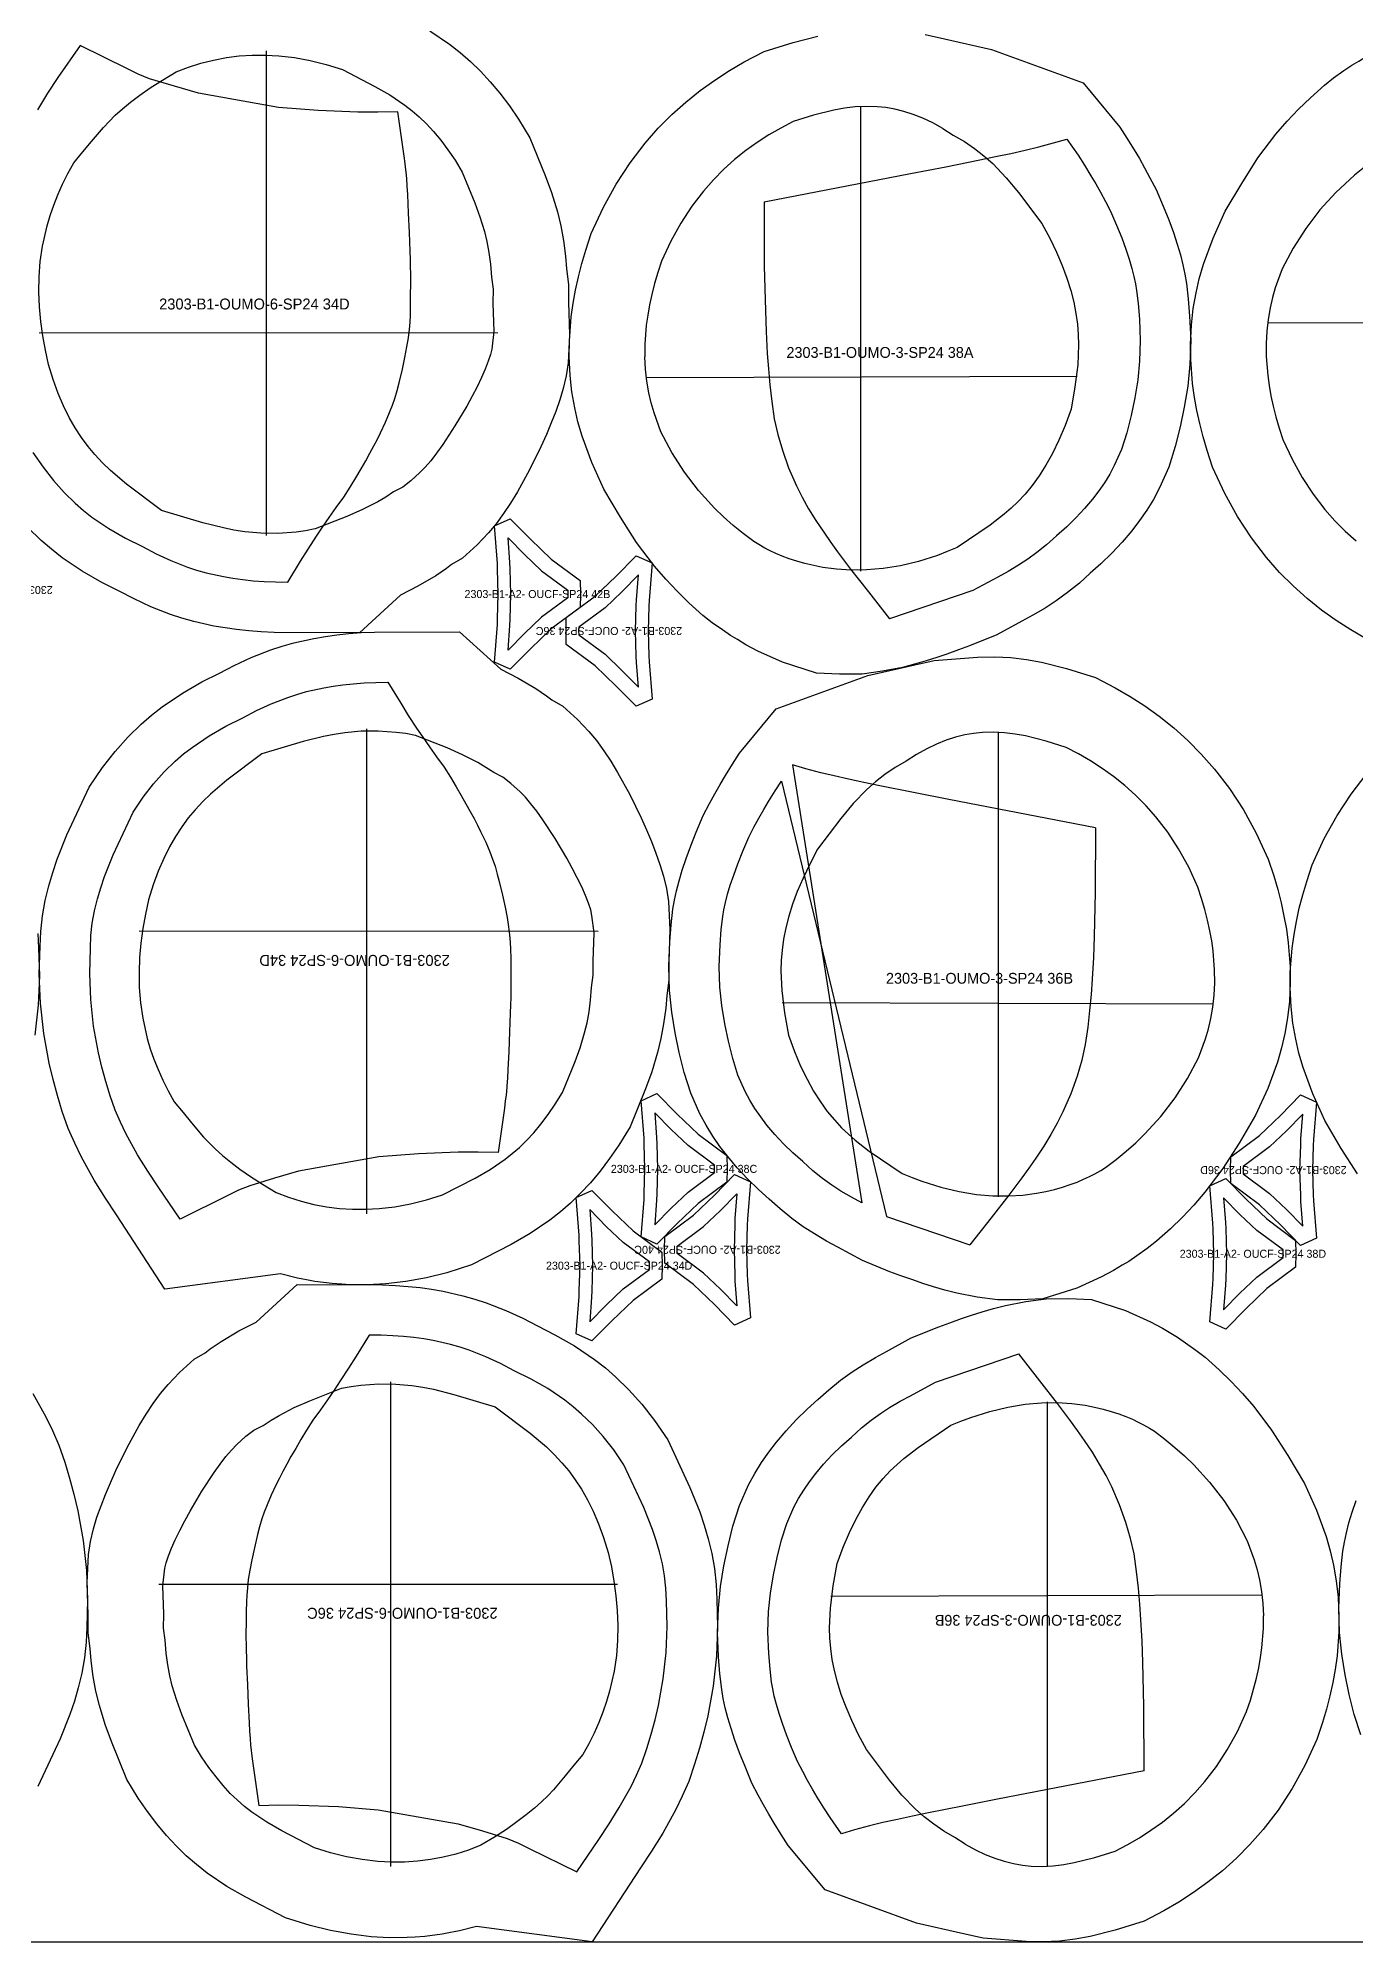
# Model space of a CAD drawing. Header units: centimetres. Extents: x 0 to 378, y 0 to 141.
# Drawn here: x 277.8 to 330.2, y 0 to 75.6 of the extents above; entities that cross this region are included whole.
import ezdxf
from ezdxf.enums import TextEntityAlignment as Align

# ---------------------------------------------------------------- set-up
doc = ezdxf.new("R2010")
doc.units = ezdxf.units.CM

msp = doc.modelspace()

# ---------------------------------------------------------------- linework, layer by layer
at = {"layer": 'T001L001'}
for points in [[(0, 0), (377.680214, 0), (377.680214, 136.999978), (0, 136.999978), (0, 0)], [(293.375076, 75.933299), (294.154856, 75.404979), (294.581576, 75.069699), (294.982896, 74.719179), (295.379136, 74.333099), (295.770296, 73.911459), (296.153836, 73.451719), (296.529756, 72.956419), (296.892976, 72.420479), (297.345096, 71.686419), (297.957236, 70.180199), (298.206156, 69.507099), (298.437296, 68.745099), (298.571916, 68.181219), (298.681136, 67.597019), (298.762416, 66.977259), (298.803056, 66.474339), (298.884336, 65.859659), (298.881796, 65.153539), (298.924976, 63.855599), (298.871636, 62.743079), (298.792896, 62.222379), (298.673516, 61.727079), (298.531276, 61.267339), (298.371256, 60.812679), (298.193456, 60.355479), (298.000416, 59.893199), (297.784516, 59.410599), (297.332396, 58.493659), (296.849796, 57.612279), (296.578016, 57.167779), (296.303696, 56.751219), (296.009056, 56.347359), (295.704256, 55.986679), (295.254676, 55.511699), (294.675556, 54.983379), (294.238676, 54.729379), (294.030396, 54.569359), (293.603676, 54.277259), (292.900096, 53.863239), (292.211756, 53.512719)], [(313.044835, 75.785979), (313.819535, 75.610719), (315.681355, 75.194159), (319.321175, 73.868279), (320.779135, 72.102979), (321.061075, 71.671179), (321.343015, 71.211439), (321.551295, 70.860919), (321.759575, 70.492619), (321.972935, 70.098919), (322.221855, 69.623939), (322.498715, 68.968619), (322.717155, 68.422519), (322.902575, 67.919599), (323.054975, 67.457319), (323.181975, 67.030599), (323.283575, 66.631819), (323.364855, 66.263519), (323.425815, 65.900299), (323.496935, 65.288159), (323.547735, 64.599819), (323.590915, 63.644779), (323.560435, 62.671959), (323.471535, 61.810899), (323.336915, 60.985399), (323.171815, 60.203079), (322.976235, 59.420759), (322.717155, 58.597799), (322.356475, 57.777379), (322.107555, 57.317639), (321.845935, 56.890919), (321.561455, 56.476899), (321.251575, 56.070499), (320.870575, 55.620919), (320.461635, 55.184039), (320.027295, 54.762399), (319.603115, 54.386479), (319.171315, 53.992779), (318.703955, 53.614319), (318.249295, 53.284119), (317.809875, 52.999639), (317.322195, 52.712619), (316.880235, 52.473859), (315.894715, 51.937919), (314.805055, 51.498499), (314.370715, 51.333399), (313.903355, 51.168299), (313.504575, 51.036219), (313.080395, 50.904139), (312.623195, 50.769519), (312.150755, 50.642519), (311.348115, 50.490119), (310.540395, 50.375819), (309.636155, 50.375819), (308.731915, 50.416459), (307.383175, 50.848259), (306.400195, 51.292759), (305.922675, 51.544219), (305.589935, 51.749959), (305.318155, 51.907439), (305.000655, 52.128419), (304.589175, 52.417979), (304.220875, 52.707539), (303.664615, 53.205379), (303.192175, 53.667659), (302.742595, 54.142639), (302.295555, 54.658259), (301.581815, 55.598059), (300.939195, 56.611519), (300.283875, 57.716419), (299.803815, 58.780679), (299.420276, 59.824619), (299.255176, 60.396119), (299.125636, 60.957459), (299.016416, 61.587379), (298.942756, 62.237619), (298.909736, 62.997079)], [(298.909736, 62.997079), (298.912276, 63.614299), (298.988476, 64.569339), (299.062136, 65.110359), (299.156116, 65.628519), (299.270416, 66.154299), (299.405036, 66.685159), (299.565056, 67.223639), (299.783495, 67.884039), (300.263555, 68.925439), (300.769015, 69.842379), (301.325275, 70.695819), (301.922175, 71.473059), (302.442875, 72.064879), (302.981355, 72.605899), (303.537615, 73.106279), (304.111655, 73.566019), (304.685695, 73.977499), (305.269895, 74.353419), (305.859175, 74.696319), (306.649115, 75.115419), (307.797195, 75.468479), (308.785255, 75.717399)], [(323.585835, 63.484759), (323.621395, 64.244219), (323.695055, 64.896999), (323.804275, 65.524379), (323.933815, 66.085719), (324.098915, 66.657219), (324.482455, 67.701159), (324.959975, 68.765419), (325.617835, 69.870319), (326.260455, 70.883779), (326.974195, 71.823579), (327.421235, 72.339199), (327.870815, 72.816719), (328.343255, 73.276459), (328.899515, 73.774299), (329.267815, 74.063859), (329.679295, 74.353419), (329.996795, 74.574399), (330.268575, 74.731879), (330.601315, 74.937619), (331.078835, 75.189079), (332.061815, 75.636119), (333.410555, 76.065379)], [(279.478736, 75.356719), (278.602436, 74.074019), (278.188416, 73.451719), (277.787096, 72.801479)], [(288.823396, 56.141619), (288.434776, 56.070499), (288.056316, 56.019699), (287.340036, 55.966359), (286.661856, 55.973979), (286.024316, 56.032399), (285.592516, 56.098439), (285.170876, 56.182259), (284.358076, 56.385459), (282.717236, 56.875679), (281.325316, 57.924699), (280.682696, 58.468259), (280.370276, 58.770519), (280.065476, 59.098179), (279.796236, 59.420759), (279.539696, 59.771279), (279.288236, 60.154819), (279.049476, 60.573919), (278.823416, 61.031119), (278.610056, 61.528959), (278.409396, 62.075059), (278.223976, 62.671959), (278.102056, 63.240919), (277.997916, 63.812419), (277.919176, 64.388999), (277.865836, 64.970659), (277.842976, 65.562479), (277.853136, 66.159379), (277.901396, 66.763899), (277.990296, 67.376039), (278.170636, 68.183759), (278.292556, 68.590159), (278.434796, 69.004179), (278.597356, 69.420739), (278.785316, 69.842379), (278.996136, 70.266559), (279.232356, 70.695819), (279.595576, 71.119999), (279.930856, 71.536559), (280.405836, 72.097899), (280.629356, 72.334119), (280.878276, 72.577959), (281.160216, 72.831959), (281.482796, 73.096119), (281.851096, 73.372979), (282.270196, 73.665079), (282.747716, 73.972419), (283.291276, 74.300079), (283.781496, 74.488039), (284.279336, 74.645519), (284.782256, 74.772519), (285.290256, 74.869039), (285.803336, 74.935079), (286.321496, 74.968099), (286.847276, 74.970639), (287.380676, 74.940159), (287.997896, 74.869039), (288.622736, 74.754739), (289.255196, 74.597259), (289.897816, 74.396599), (291.188136, 73.728579), (291.785036, 73.388219), (292.381936, 72.981819), (292.666416, 72.758299), (292.950896, 72.511919), (293.235376, 72.235059), (293.519856, 71.927719), (293.804336, 71.587359), (294.088816, 71.208899), (294.375836, 70.789799), (294.660316, 70.324979), (295.160696, 69.095619), (295.361356, 68.549519), (295.541696, 67.960239), (295.635676, 67.561459), (295.716956, 67.129659), (295.777916, 66.662299), (295.818556, 66.151759), (295.884596, 65.666619), (295.879516, 65.112899), (295.917616, 63.990219), (295.831256, 63.291719), (295.780456, 63.070739), (295.694096, 62.804039), (295.572176, 62.496699), (295.422316, 62.156339), (295.247056, 61.793119), (295.048936, 61.412119), (294.835576, 61.018419), (294.368216, 60.233559), (293.883076, 59.491879), (293.641776, 59.156599), (293.408096, 58.854339), (293.184576, 58.592719), (292.976296, 58.379359), (292.615616, 58.051699), (292.295576, 57.800239), (291.934896, 57.617359), (291.619936, 57.409079), (291.299896, 57.218579), (290.695376, 56.908699), (290.075616, 56.636919), (288.823396, 56.141619)], [(292.102536, 72.715119), (291.307516, 72.697339), (290.515036, 72.702419), (288.937696, 72.763379), (287.360356, 72.885299), (284.180276, 73.451719), (283.225236, 73.731119), (282.239716, 74.033379), (281.792676, 74.211179), (281.365956, 74.424539), (279.478736, 75.356719)], [(286.880296, 55.879999), (286.880296, 75.145899)], [(287.726116, 54.028339), (288.234116, 54.858919), (288.538916, 55.344059), (288.869116, 55.852059), (289.112956, 56.215279), (289.374576, 56.593739), (289.656516, 56.989979), (289.961316, 57.403999), (290.207696, 57.805319), (290.433756, 58.178699), (290.639496, 58.526679), (290.827456, 58.854339), (290.995096, 59.159139), (291.150036, 59.443619), (291.287196, 59.710319), (291.411656, 59.961779), (291.609776, 60.388499), (291.774876, 60.772039), (291.886636, 61.059059), (291.985696, 61.330839), (292.072056, 61.648339), (292.150796, 61.945519), (292.282876, 62.486539), (292.384476, 62.958979), (292.463216, 63.375539), (292.521636, 63.741299), (292.559736, 64.066419), (292.585136, 64.361059), (292.597836, 64.630299), (292.602916, 65.006219), (292.602916, 65.432939), (292.613076, 65.897759), (292.613076, 65.973959), (292.613076, 66.090799), (292.610536, 66.293999), (292.605456, 66.550539), (292.597836, 66.850259), (292.587676, 67.182999), (292.562276, 67.922139), (292.529256, 68.694299), (292.491156, 69.430899), (292.470836, 69.763639), (292.453056, 70.060819), (292.432736, 70.314819), (292.409876, 70.518019), (292.389556, 70.657719), (292.353996, 70.949819), (292.102536, 72.715119)], [(313.748415, 72.049639), (313.347095, 72.273159), (312.955935, 72.461119), (312.574935, 72.613519), (312.201555, 72.732899), (311.838335, 72.821799), (311.482735, 72.885299), (311.132215, 72.920859), (310.692795, 72.933559), (310.260995, 72.910699), (309.839355, 72.859899), (309.422795, 72.783699), (308.607455, 72.577959), (307.802275, 72.331579), (307.314595, 72.072499), (306.839615, 71.795639), (306.374795, 71.495919), (305.922675, 71.173339), (305.478175, 70.815199), (305.048915, 70.431659), (304.634895, 70.015099), (304.241195, 69.568059), (303.773835, 68.960999), (303.342035, 68.295519), (302.940715, 67.571619), (302.577495, 66.781679), (302.427635, 66.329559), (302.298095, 65.890139), (302.188875, 65.460879), (302.097435, 65.044319), (302.026315, 64.637919), (301.970435, 64.244219), (301.912015, 63.487299), (301.909475, 62.976759)], [(310.494675, 54.470299), (310.494675, 72.931019)], [(313.748415, 72.049639), (314.162435, 71.785479), (314.601855, 71.531479), (315.005715, 71.257159), (315.379095, 70.965059), (315.727075, 70.657719), (316.268095, 70.098919), (316.758315, 69.509639), (317.677795, 68.285359), (317.990215, 67.698619), (318.259455, 67.139819), (318.485515, 66.608959), (318.676015, 66.103499), (318.825875, 65.618359), (318.945255, 65.156079), (319.034155, 64.709039), (319.092575, 64.279779), (319.125595, 63.863219), (319.138295, 63.456819), (319.102735, 62.666879), (318.993515, 61.785499), (318.838575, 60.901579), (318.599815, 60.253879), (318.353435, 59.669679), (318.099435, 59.143899), (317.837815, 58.671459), (317.571115, 58.249819), (317.296795, 57.868819), (317.014855, 57.528459), (316.727835, 57.221119), (316.458595, 56.962039), (316.184275, 56.723279), (315.628015, 56.294019), (314.317375, 55.407559)], [(306.649115, 69.133719), (312.465715, 70.264019), (313.865255, 70.533259), (315.213995, 70.802499), (315.843915, 70.934579), (316.448435, 71.066659), (317.019935, 71.196199), (317.555875, 71.325739), (318.147695, 71.480679), (318.670935, 71.635619)], [(318.670935, 71.635619), (319.117975, 70.990459), (319.371975, 70.599299), (319.631055, 70.177659), (319.819015, 69.860159), (320.012055, 69.522339), (320.207635, 69.159119), (320.410835, 68.770499), (320.649595, 68.209159), (320.850255, 67.706239), (321.012815, 67.259199), (321.147435, 66.857879), (321.254115, 66.497199), (321.337935, 66.174619), (321.398895, 65.882519), (321.444615, 65.615819), (321.505575, 65.097659), (321.551295, 64.480439), (321.589395, 63.632079), (321.563995, 62.809119), (321.487795, 62.072519), (321.370955, 61.353699), (321.223635, 60.652659), (321.050915, 59.964319), (320.842635, 59.301379), (320.558155, 58.658759), (320.375275, 58.318399), (320.169535, 57.980579), (319.940935, 57.650379), (319.692015, 57.325259), (319.377055, 56.951879), (319.034155, 56.586119), (318.665855, 56.227979), (318.267075, 55.874919), (317.868295, 55.511699), (317.484755, 55.201819), (317.116455, 54.935119), (316.758315, 54.701439), (316.339215, 54.455059), (315.925195, 54.228999), (314.939675, 53.693059)], [(330.499715, 70.523099), (330.100935, 70.197979), (329.719935, 69.860159), (329.356715, 69.509639), (328.726795, 68.816219), (328.160375, 68.082159), (327.662535, 67.302379), (327.228195, 66.479419), (326.951335, 65.725039), (326.839575, 65.333879), (326.745595, 64.927479), (326.666855, 64.470279), (326.613515, 63.995299), (326.585575, 63.505079)], [(306.649115, 69.133719), (306.656735, 66.586099), (306.699915, 64.823339), (306.727855, 63.982599), (306.771035, 63.118999), (306.816755, 62.506859), (306.875175, 61.874399), (306.951375, 61.211459), (307.047895, 60.518039), (307.190135, 59.898279), (307.373015, 59.268359), (307.621935, 58.567319), (307.934355, 57.853579), (308.160415, 57.403999), (308.416955, 56.946799), (308.698895, 56.481979), (309.016395, 56.009539), (309.295795, 55.608219), (309.565035, 55.232299), (310.085735, 54.538879), (310.791855, 53.639719), (311.627515, 52.572919)], [(343.766135, 64.282319), (326.638915, 64.335659)], [(296.077636, 63.929259), (277.853136, 63.924179)], [(314.317375, 55.407559), (313.921135, 55.239919), (313.535055, 55.092599), (312.780675, 54.853839), (312.059315, 54.681119), (311.373515, 54.571899), (310.720735, 54.516019), (310.103515, 54.508399), (309.524395, 54.543959), (308.983375, 54.612539), (308.617615, 54.683659), (308.272175, 54.764939), (307.949595, 54.856379), (307.647335, 54.957979), (307.370475, 55.062119), (307.113935, 55.171339), (306.882795, 55.278019), (306.674515, 55.384699), (306.435755, 55.521859), (306.240175, 55.643779), (305.821075, 55.958739), (305.422295, 56.283859), (305.041295, 56.621679), (304.678075, 56.972199), (304.048155, 57.665619), (303.484275, 58.399679), (302.983895, 59.179459), (302.552095, 60.002419), (302.275235, 60.756799), (302.160935, 61.150499), (302.066955, 61.554359), (301.988215, 62.011559), (301.934875, 62.486539), (301.909475, 62.976759)], [(330.537815, 51.785519), (329.945995, 52.128419), (329.364335, 52.504339), (328.790295, 52.918359), (328.216255, 53.375559), (327.659995, 53.875939), (327.121515, 54.416959), (326.598275, 55.008779), (326.003915, 55.786019), (325.447655, 56.639459), (324.942195, 57.556399), (324.459595, 58.597799), (324.241155, 59.260739), (324.083675, 59.796679), (323.949055, 60.330079), (323.834755, 60.853319), (323.740775, 61.371479), (323.664575, 61.915039), (323.590915, 62.870079), (323.585835, 63.484759)], [(326.585575, 63.505079), (326.590655, 62.997079), (326.649075, 62.237619), (326.704955, 61.843919), (326.776075, 61.437519), (326.867515, 61.020959), (326.976735, 60.591699), (327.106275, 60.152279), (327.256135, 59.700159), (327.619355, 58.910219), (328.020675, 58.186319), (328.452475, 57.523379), (328.917295, 56.916319), (329.313535, 56.466739), (329.725015, 56.050179), (330.156815, 55.666639)], [(319.087495, 62.199519), (301.960275, 62.146179)], [(277.606756, 59.184539), (278.008076, 58.592719), (278.422096, 58.061859), (278.848816, 57.586879), (279.283156, 57.162699), (279.613356, 56.878219), (279.946096, 56.616599), (280.624276, 56.156859), (281.287216, 55.775859), (281.957776, 55.440579)], [(292.211756, 53.512719), (290.575996, 52.019199), (287.187636, 52.034439), (286.672016, 52.057299), (286.176716, 52.092859), (285.699196, 52.143659), (285.244536, 52.207159), (284.787336, 52.285899), (283.994856, 52.463699), (283.524956, 52.595779), (283.075376, 52.743099), (282.295596, 53.047899), (281.622496, 53.362859), (281.035756, 53.667659), (280.342336, 54.013099), (279.562556, 54.460139), (278.764996, 55.001159), (278.340816, 55.333899), (277.931876, 55.686959), (277.403556, 56.200039)], [(299.351696, 53.555899), (299.338996, 53.025039), (298.195996, 52.174139), (297.367956, 51.384199), (296.567856, 50.566319), (295.937936, 50.853339), (296.054776, 52.339239), (296.062396, 52.572919), (296.090336, 53.555899), (296.062396, 54.541419), (296.054776, 54.775099), (295.937936, 56.260999), (296.567856, 56.548019), (297.367956, 55.730139), (298.195996, 54.937659), (299.338996, 54.089299), (299.351696, 53.555899)], [(281.957776, 55.440579), (282.506416, 55.156099), (283.082996, 54.889399), (283.751016, 54.627779), (284.109156, 54.510939), (284.487616, 54.401719), (285.178496, 54.246779), (285.549336, 54.183279), (285.940496, 54.129939), (286.351976, 54.086759), (286.786316, 54.053739), (287.243516, 54.035959), (287.726116, 54.028339)], [(296.590716, 53.555899), (296.560236, 54.554119), (296.552616, 54.803039), (296.476416, 55.783479), (297.129196, 55.120539), (297.804836, 54.482999), (298.848776, 53.708299), (298.851316, 53.555899)], [(298.780196, 52.087779), (298.792896, 52.618639), (299.935895, 53.469539), (300.763935, 54.259479), (301.566575, 55.077359), (302.196495, 54.790339), (302.079655, 53.304439), (302.072035, 53.070759), (302.041555, 52.087779), (302.072035, 51.102259), (302.079655, 50.868579), (302.196495, 49.382679), (301.566575, 49.095659), (300.763935, 49.913539), (299.935895, 50.706019), (298.792896, 51.554379), (298.780196, 52.087779)], [(301.541175, 52.087779), (301.571655, 53.085999), (301.579275, 53.332379), (301.655475, 54.312819), (301.002695, 53.649879), (300.329595, 53.012339), (299.285656, 52.237639), (299.280576, 52.087779)], [(298.851316, 53.555899), (298.848776, 53.406039), (297.804836, 52.631339), (297.129196, 51.993799), (296.476416, 51.330859), (296.552616, 52.311299), (296.560236, 52.557679), (296.590716, 53.555899)], [(314.939675, 53.693059), (311.627515, 52.572919)], [(296.189396, 50.566319), (296.880276, 50.215799), (297.581316, 49.801779), (298.010576, 49.509679), (298.218856, 49.349659), (298.653196, 49.095659), (299.232316, 48.567339), (299.684435, 48.092359), (299.986695, 47.731679), (300.283875, 47.327819), (300.558195, 46.911259), (300.829975, 46.466759), (301.312575, 45.585379), (301.762155, 44.668439), (301.978055, 44.185839), (302.173635, 43.723559), (302.351435, 43.266359), (302.511455, 42.811699), (302.651155, 42.351959), (302.773075, 41.856659), (302.851815, 41.335959), (302.902615, 40.223439), (302.859435, 38.925499), (302.864515, 38.219379), (302.780695, 37.604699), (302.742595, 37.101779), (302.658775, 36.482019), (302.552095, 35.897819), (302.417475, 35.333939), (302.186335, 34.571939), (301.937415, 33.898839), (301.325275, 32.39262), (300.873155, 31.65856), (300.507395, 31.12262), (300.134015, 30.62732), (299.750475, 30.16758), (299.359316, 29.74594), (298.960536, 29.35986), (298.561756, 29.00934), (298.135036, 28.67406), (297.355256, 28.14574), (296.603416, 27.71394), (295.023536, 26.8986), (294.045636, 26.59126), (293.235376, 26.3906), (292.422576, 26.24328), (291.617396, 26.14676), (290.901116, 26.10866), (290.197536, 26.1112), (289.877496, 26.13152), (289.496496, 26.15692), (288.800536, 26.24582), (288.665916, 26.27122), (288.472876, 26.30678), (288.323016, 26.33726), (288.114736, 26.37536), (287.436556, 26.54554), (282.849316, 25.93848), (280.923996, 28.88996), (280.484576, 29.54782), (280.040076, 30.26664), (279.524456, 31.20136), (279.265376, 31.73222), (279.008836, 32.31896), (278.772616, 32.99968), (278.577036, 33.634679), (278.406856, 34.269679), (278.251916, 34.922459), (278.038556, 36.101019), (277.909016, 37.294819), (277.860756, 38.460679), (277.893776, 39.560499), (277.916636, 40.144699), (277.987756, 40.772079), (278.094436, 41.374059), (278.234136, 41.955719), (278.391616, 42.494199), (278.574496, 43.025059), (278.960576, 43.990259), (279.839416, 45.882559), (280.370276, 46.664879), (280.868116, 47.302419), (281.383736, 47.878999), (281.912056, 48.392079), (282.320996, 48.745139), (282.745176, 49.077879), (283.542736, 49.618899), (284.322516, 50.065939), (285.015936, 50.411379), (285.602676, 50.716179), (286.275776, 51.031139), (287.055556, 51.335939), (287.505136, 51.483259), (287.975036, 51.615339), (288.767516, 51.793139), (289.222176, 51.871879), (289.679376, 51.935379), (290.154356, 51.986179), (290.649656, 52.021739), (291.167816, 52.044599), (294.556176, 52.059839), (296.189396, 50.566319)], [(299.280576, 52.087779), (299.285656, 51.935379), (300.329595, 51.160679), (301.002695, 50.523139), (301.655475, 49.860199), (301.579275, 50.840639), (301.571655, 51.089559), (301.541175, 52.087779)], [(327.543155, 38.130479), (327.510135, 37.368479), (327.436475, 36.718239), (327.327255, 36.090859), (327.197715, 35.529519), (327.032615, 34.958019), (326.649075, 33.914079), (326.169015, 32.84728), (325.513695, 31.74238), (324.871075, 30.73146), (324.157335, 29.79166), (323.710295, 29.27604), (323.260715, 28.79852), (322.788275, 28.33624), (322.232015, 27.8384), (321.863715, 27.54884), (321.452235, 27.25928), (321.134735, 27.0383), (320.862955, 26.88336), (320.530215, 26.67508), (320.052695, 26.42362), (319.069715, 25.97912), (317.720975, 25.54732), (316.816735, 25.50668), (315.912495, 25.50922), (315.104775, 25.62352), (314.302135, 25.77338), (313.829695, 25.90038), (313.372495, 26.035), (312.948315, 26.16708), (312.549535, 26.3017), (312.082175, 26.4668), (311.647835, 26.62936), (310.558175, 27.06878), (309.572655, 27.60472), (309.130695, 27.84602), (308.643015, 28.1305), (308.203595, 28.41498), (307.748935, 28.74518), (307.281575, 29.12618), (306.849775, 29.51734), (306.425595, 29.89326), (305.991255, 30.31744), (305.582315, 30.75432), (305.201315, 31.20136), (304.891435, 31.60776), (304.606955, 32.02178), (304.345335, 32.4485), (304.096415, 32.90824), (303.735735, 33.728659), (303.476655, 34.551619), (303.281075, 35.333939), (303.115975, 36.118799), (302.981355, 36.944299), (302.892455, 37.805359), (302.861975, 38.775639), (302.905155, 39.733219), (302.955955, 40.419019), (303.027075, 41.033699), (303.088035, 41.394379), (303.169315, 41.762679), (303.270915, 42.161459), (303.397915, 42.588179), (303.550315, 43.050459), (303.735735, 43.553379), (303.954175, 44.099479), (304.231035, 44.757339), (304.479955, 45.229779), (304.693315, 45.623479), (304.901595, 45.991779), (305.109875, 46.344839), (305.391815, 46.802039), (305.673755, 47.233839), (307.131715, 48.999139), (310.771535, 50.325019), (312.633355, 50.741579), (313.408055, 50.916839), (315.122555, 51.048919), (315.793115, 51.066699), (316.123315, 51.051459), (316.448435, 51.033679), (317.065655, 50.960019), (317.667635, 50.848259), (318.655695, 50.599339), (319.803775, 50.246279), (320.593715, 49.829719), (321.182995, 49.484279), (321.767195, 49.108359), (322.341235, 48.696879), (322.915275, 48.237139), (323.471535, 47.739299), (324.010015, 47.195739), (324.530715, 46.603919), (325.127615, 45.826679), (325.683875, 44.975779), (326.189335, 44.058839), (326.669395, 43.017439), (326.887835, 42.354499), (327.047855, 41.816019), (327.182475, 41.285159), (327.296775, 40.759379), (327.390755, 40.241219), (327.464415, 39.700199), (327.540615, 38.745159), (327.543155, 38.130479)], [(285.937956, 48.638459), (286.484056, 48.922939), (287.063176, 49.189639), (287.731196, 49.451259), (288.089336, 49.568099), (288.467796, 49.677319), (289.156136, 49.832259), (289.529516, 49.895759), (289.920676, 49.949099), (290.332156, 49.992279), (290.766496, 50.025299), (291.223696, 50.043079), (291.706296, 50.050699)], [(291.706296, 50.050699), (292.214296, 49.220119), (292.516556, 48.734979), (292.846756, 48.226979), (293.093136, 47.863759), (293.354756, 47.485299), (293.636696, 47.089059), (293.938956, 46.675039), (294.187876, 46.273719), (294.413936, 45.900339), (294.619676, 45.552359), (294.805096, 45.224699), (294.975276, 44.919899), (295.127676, 44.635419), (295.264836, 44.368719), (295.389296, 44.117259), (295.589956, 43.690539), (295.755056, 43.306999), (295.866816, 43.019979), (295.965876, 42.748199), (296.052236, 42.430699), (296.128436, 42.133519), (296.260516, 41.592499), (296.364656, 41.120059), (296.443396, 40.703499), (296.499276, 40.337739), (296.539916, 40.012619), (296.565316, 39.717979), (296.578016, 39.448739), (296.583096, 39.072819), (296.583096, 38.646099), (296.593256, 38.181279), (296.593256, 38.105079), (296.593256, 37.988239), (296.590716, 37.785039), (296.585636, 37.528499), (296.578016, 37.228779), (296.567856, 36.896039), (296.539916, 36.156899), (296.506896, 35.384739), (296.471336, 34.648139), (296.451016, 34.315399), (296.430696, 34.018219), (296.410376, 33.764219), (296.390056, 33.561019), (296.369736, 33.421319), (296.334176, 33.12922), (296.082716, 31.36392)], [(283.456376, 28.72232), (282.582616, 30.00502), (282.168596, 30.62732), (281.767276, 31.27756), (281.299916, 32.12084), (281.081476, 32.57296), (280.873196, 33.04794), (280.675076, 33.619439), (280.499816, 34.190939), (280.344876, 34.759899), (280.212796, 35.328859), (280.019756, 36.388039), (279.902916, 37.444679), (279.862276, 38.470839), (279.892756, 39.491919), (279.913076, 39.994839), (279.966416, 40.485059), (280.052776, 40.967659), (280.167076, 41.440099), (280.299156, 41.887139), (280.449016, 42.329099), (280.796996, 43.197779), (281.586936, 44.894499), (281.988256, 45.486319), (282.402276, 46.017179), (282.826456, 46.492159), (283.263336, 46.916339), (283.590996, 47.200819), (283.926276, 47.462439), (284.604456, 47.922179), (285.267396, 48.303179), (285.937956, 48.638459)], [(292.803576, 47.937419), (292.412416, 48.008539), (292.036496, 48.059339), (291.317676, 48.112679), (290.642036, 48.105059), (290.001956, 48.046639), (289.570156, 47.980599), (289.151056, 47.896779), (288.338256, 47.693579), (286.697416, 47.203359), (285.305496, 46.154339), (284.662876, 45.610779), (284.350456, 45.308519), (284.045656, 44.980859), (283.776416, 44.658279), (283.517336, 44.307759), (283.268416, 43.924219), (283.029656, 43.505119), (282.803596, 43.047919), (282.587696, 42.550079), (282.387036, 42.003979), (282.201616, 41.407079), (282.079696, 40.838119), (281.978096, 40.266619), (281.899356, 39.690039), (281.846016, 39.108379), (281.823156, 38.516559), (281.833316, 37.919659), (281.881576, 37.315139), (281.970476, 36.702999), (282.150816, 35.895279), (282.270196, 35.488879), (282.412436, 35.074859), (282.577536, 34.658299), (282.765496, 34.236659), (282.976316, 33.812479), (283.212536, 33.383219), (283.573216, 32.95904), (283.911036, 32.54248), (284.386016, 31.98114), (284.609536, 31.74492), (284.858456, 31.50108), (285.140396, 31.24708), (285.462976, 30.98292), (285.828736, 30.70606), (286.250376, 30.41396), (286.727896, 30.10662), (287.271456, 29.77896), (287.761676, 29.591), (288.256976, 29.43352), (288.759896, 29.30652), (289.270436, 29.21), (289.783516, 29.14396), (290.301676, 29.11094), (290.827456, 29.1084), (291.360856, 29.13888), (291.975536, 29.21), (292.600376, 29.3243), (293.235376, 29.48178), (293.877996, 29.68244), (295.168316, 30.35046), (295.765216, 30.69082), (296.362116, 31.09722), (296.644056, 31.32074), (296.928536, 31.56712), (297.213016, 31.84398), (297.497496, 32.15132), (297.784516, 32.49168), (298.068996, 32.87014), (298.353476, 33.28924), (298.640496, 33.754059), (299.140876, 34.983419), (299.341536, 35.529519), (299.519336, 36.118799), (299.615856, 36.517579), (299.694595, 36.949379), (299.758095, 37.416739), (299.796195, 37.927279), (299.864775, 38.412419), (299.859695, 38.966139), (299.897795, 40.088819), (299.811435, 40.787319), (299.760635, 41.008299), (299.674275, 41.274999), (299.552356, 41.582339), (299.402496, 41.922699), (299.224696, 42.285919), (299.029116, 42.666919), (298.813216, 43.060619), (298.348396, 43.845479), (297.863256, 44.587159), (297.621956, 44.922439), (297.388276, 45.224699), (297.164756, 45.486319), (296.953936, 45.699679), (296.593256, 46.027339), (296.275756, 46.278799), (295.915076, 46.461679), (295.600116, 46.669959), (295.277536, 46.860459), (294.673016, 47.170339), (294.055796, 47.442119), (292.803576, 47.937419)], [(290.860476, 48.199039), (290.860476, 28.93314)], [(324.543415, 38.107619), (324.540875, 38.618159), (324.482455, 39.375079), (324.426575, 39.771319), (324.355455, 40.175179), (324.264015, 40.591739), (324.154795, 41.020999), (324.025255, 41.462959), (323.875395, 41.915079), (323.512175, 42.702479), (323.110855, 43.428919), (322.679055, 44.091859), (322.211695, 44.698919), (321.817995, 45.145959), (321.403975, 45.562519), (320.974715, 45.948599), (320.530215, 46.304199), (320.078095, 46.626779), (319.613275, 46.926499), (319.138295, 47.205899), (318.650615, 47.462439), (317.845435, 47.708819), (317.030095, 47.917099), (316.613535, 47.993299), (316.191895, 48.044099), (315.760095, 48.064419), (315.320675, 48.051719), (314.970155, 48.016159), (314.614555, 47.955199), (314.251335, 47.863759), (313.877955, 47.744379), (313.496955, 47.591979), (313.105795, 47.404019), (312.704475, 47.180499)], [(315.958215, 29.6037), (315.958215, 48.061879)], [(312.704475, 47.180499), (312.290455, 46.916339), (311.851035, 46.664879), (311.447175, 46.390559), (311.073795, 46.098459), (310.725815, 45.788579), (310.184795, 45.229779), (309.694575, 44.640499), (308.775095, 43.418759), (308.462675, 42.829479), (308.193435, 42.273219), (307.967375, 41.742359), (307.776875, 41.234359), (307.627015, 40.751759), (307.507635, 40.286939), (307.418735, 39.842439), (307.360315, 39.410639), (307.327295, 38.994079), (307.314595, 38.587679), (307.350155, 37.800279), (307.459375, 36.918899), (307.614315, 36.032439), (307.853075, 35.384739), (308.099455, 34.803079), (308.353455, 34.274759), (308.615075, 33.804859), (308.881775, 33.380679), (309.156095, 32.99968), (309.438035, 32.65932), (309.725055, 32.35198), (309.994295, 32.0929), (310.268615, 31.85414), (310.824875, 31.42488), (312.135515, 30.53842)], [(307.781955, 46.769019), (310.527695, 29.3624), (310.113675, 29.58592), (309.694575, 29.8323), (309.336435, 30.06598), (308.968135, 30.33268), (308.584595, 30.64256), (308.185815, 31.00578), (307.787035, 31.35884), (307.418735, 31.71698), (307.075835, 32.08274), (306.760875, 32.45612), (306.511955, 32.78124), (306.283355, 33.11398), (306.077615, 33.449259), (305.894735, 33.789619), (305.610255, 34.434779), (305.401975, 35.095179), (305.229255, 35.786059), (305.081935, 36.484559), (304.965095, 37.205919), (304.888895, 37.939979), (304.863495, 38.762939), (304.901595, 39.611299), (304.947315, 40.228519), (305.008275, 40.749219), (305.053995, 41.013379), (305.114955, 41.305479), (305.198775, 41.628059), (305.305455, 41.988739), (305.440075, 42.390059), (305.602635, 42.837099), (305.803295, 43.340019), (306.042055, 43.901359), (306.245255, 44.289979), (306.440835, 44.653199), (306.633875, 44.993559), (306.821835, 45.311059), (307.080915, 45.732699), (307.334915, 46.121319), (311.513215, 28.82646)], [(319.803775, 44.264579), (313.987175, 45.394879), (312.587635, 45.666659), (311.238895, 45.935899), (310.608975, 46.065439), (310.004455, 46.197519), (309.432955, 46.327059), (308.897015, 46.456599), (308.305195, 46.614079), (307.781955, 46.769019)], [(327.543155, 37.914579), (327.548235, 38.529259), (327.621895, 39.484299), (327.698095, 40.025319), (327.789535, 40.543479), (327.903835, 41.069259), (328.040995, 41.600119), (328.198475, 42.138599), (328.416915, 42.801539), (328.896975, 43.842939), (329.402435, 44.759879), (329.958695, 45.610779), (330.555595, 46.388019)], [(319.803775, 44.264579), (319.796155, 41.716959), (319.752975, 39.954199), (319.725035, 39.115999), (319.681855, 38.249859), (319.636135, 37.640259), (319.577715, 37.005259), (319.501515, 36.344859), (319.404995, 35.651439), (319.262755, 35.029139), (319.079875, 34.401759), (318.830955, 33.700719), (318.518535, 32.98698), (318.292475, 32.53486), (318.035935, 32.07766), (317.753995, 31.61284), (317.436495, 31.14294), (317.157095, 30.74162), (316.887855, 30.36316), (316.367155, 29.66974), (315.661035, 28.77058), (314.825375, 27.70378)], [(300.057815, 40.149779), (281.833316, 40.154859)], [(277.807416, 40.068499), (277.830276, 39.486839), (277.863296, 38.387019), (277.817576, 37.221159), (277.685496, 36.027359)], [(312.135515, 30.53842), (312.531755, 30.37078), (312.917835, 30.22346), (313.672215, 29.9847), (314.393575, 29.81198), (315.079375, 29.70276), (315.732155, 29.64688), (316.349375, 29.63926), (316.928495, 29.67482), (317.469515, 29.74594), (317.835275, 29.81452), (318.180715, 29.8958), (318.503295, 29.98724), (318.805555, 30.08884), (319.082415, 30.19298), (319.338955, 30.3022), (319.570095, 30.41142), (319.778375, 30.5181), (320.017135, 30.65272), (320.212715, 30.77464), (320.631815, 31.0896), (321.030595, 31.41726), (321.411595, 31.75508), (321.774815, 32.1056), (322.404735, 32.79648), (322.968615, 33.533079), (323.468995, 34.310319), (323.900795, 35.133279), (324.177655, 35.887659), (324.291955, 36.281359), (324.385935, 36.685219), (324.464675, 37.142419), (324.518015, 37.617399), (324.543415, 38.107619)], [(330.215235, 30.51556), (329.572615, 31.52648), (328.917295, 32.63138), (328.437235, 33.698179), (328.053695, 34.742119), (327.891135, 35.313619), (327.761595, 35.874959), (327.652375, 36.502339), (327.578715, 37.152579), (327.543155, 37.914579)], [(307.365395, 37.330379), (324.492615, 37.277039)], [(305.178455, 30.71622), (305.165755, 30.18536), (304.022755, 29.33446), (303.194715, 28.54452), (302.392075, 27.72664), (301.762155, 28.01366), (301.878995, 29.49956), (301.886615, 29.73324), (301.917095, 30.71622), (301.886615, 31.70174), (301.878995, 31.93542), (301.762155, 33.421319), (302.392075, 33.708339), (303.194715, 32.89046), (304.022755, 32.09798), (305.165755, 31.24962), (305.178455, 30.71622)], [(325.170795, 30.66542), (325.180955, 31.19628), (326.326495, 32.04718), (327.154535, 32.83712), (327.954635, 33.654999), (328.584555, 33.370519), (328.467715, 31.88462), (328.460095, 31.6484), (328.432155, 30.66542), (328.460095, 29.68244), (328.467715, 29.44622), (328.584555, 27.96032), (327.954635, 27.6733), (327.154535, 28.49372), (326.326495, 29.28366), (325.180955, 30.13456), (325.170795, 30.66542)], [(304.678075, 30.71622), (304.672995, 30.86862), (303.629055, 31.64332), (302.955955, 32.28086), (302.303175, 32.9438), (302.379375, 31.96336), (302.386995, 31.71444), (302.417475, 30.71622)], [(327.931775, 30.66542), (327.959715, 31.66364), (327.967335, 31.91002), (328.046075, 32.89046), (327.393295, 32.23006), (326.717655, 31.58998), (325.673715, 30.81528), (325.671175, 30.66542)], [(296.082716, 31.36392), (295.287696, 31.3817), (294.495216, 31.37662), (292.917876, 31.31566), (291.340536, 31.19374), (288.160456, 30.62732), (287.202876, 30.34792), (286.219896, 30.04566), (285.772856, 29.86786), (285.346136, 29.6545), (283.456376, 28.72232)], [(302.417475, 30.71622), (302.386995, 29.718), (302.379375, 29.47162), (302.303175, 28.49118), (302.955955, 29.15412), (303.629055, 29.79166), (304.672995, 30.56636), (304.678075, 30.71622)], [(302.691795, 27.50058), (302.701955, 28.03144), (303.847495, 28.88234), (304.675535, 29.67228), (305.475635, 30.49016), (306.105555, 30.20568), (305.988715, 28.71724), (305.981095, 28.48356), (305.953155, 27.50058), (305.981095, 26.51506), (305.988715, 26.28138), (306.105555, 24.79548), (305.475635, 24.50846), (304.675535, 25.32888), (303.847495, 26.11882), (302.701955, 26.96718), (302.691795, 27.50058)], [(327.769215, 27.3431), (327.759055, 26.8097), (326.613515, 25.96134), (325.788015, 25.1714), (324.985375, 24.35098), (324.355455, 24.638), (324.472295, 26.1239), (324.479915, 26.36012), (324.510395, 27.3431), (324.479915, 28.32608), (324.472295, 28.5623), (324.355455, 30.0482), (324.985375, 30.33268), (325.788015, 29.5148), (326.613515, 28.72486), (327.759055, 27.87396), (327.769215, 27.3431)], [(325.671175, 30.66542), (325.673715, 30.51556), (326.717655, 29.74086), (327.393295, 29.10078), (328.046075, 28.44038), (327.967335, 29.41828), (327.959715, 29.6672), (327.931775, 30.66542)], [(302.597815, 26.87066), (302.585115, 26.33726), (301.442115, 25.4889), (300.614075, 24.69642), (299.811435, 23.87854), (299.184056, 24.16556), (299.300896, 25.65146), (299.305976, 25.88514), (299.336456, 26.87066), (299.305976, 27.85364), (299.300896, 28.08732), (299.184056, 29.57322), (299.811435, 29.86024), (300.614075, 29.04236), (301.442115, 28.25242), (302.585115, 27.40152), (302.597815, 26.87066)], [(303.192175, 27.50058), (303.194715, 27.65044), (304.238655, 28.42514), (304.911755, 29.06268), (305.567075, 29.72562), (305.488335, 28.74518), (305.480715, 28.4988), (305.452775, 27.50058)], [(327.268835, 27.3431), (327.266295, 27.49296), (326.222355, 28.26766), (325.549255, 28.90774), (324.896475, 29.56814), (324.972675, 28.5877), (324.980295, 28.34132), (325.008235, 27.3431)], [(302.097435, 26.87066), (302.092355, 27.02052), (301.048415, 27.79522), (300.375315, 28.43276), (299.722535, 29.0957), (299.798735, 28.11526), (299.806355, 27.86888), (299.836835, 26.87066)], [(311.513215, 28.82646), (314.825375, 27.70378)], [(305.452775, 27.50058), (305.480715, 26.50236), (305.488335, 26.25344), (305.567075, 25.273), (304.911755, 25.93594), (304.238655, 26.57348), (303.194715, 27.35072), (303.192175, 27.50058)], [(325.008235, 27.3431), (324.980295, 26.34488), (324.972675, 26.09596), (324.896475, 25.11806), (325.549255, 25.77846), (326.222355, 26.416), (327.266295, 27.19324), (327.268835, 27.3431)], [(299.836835, 26.87066), (299.806355, 25.87244), (299.798735, 25.62352), (299.722535, 24.64308), (300.375315, 25.30602), (301.048415, 25.94356), (302.092355, 26.71826), (302.097435, 26.87066)], [(286.471356, 24.62784), (288.107116, 26.11882), (291.495476, 26.10358), (292.011096, 26.08072), (292.508936, 26.04516), (292.983916, 25.9969), (293.441116, 25.9334), (293.895776, 25.85466), (294.688256, 25.67686), (295.158156, 25.54224), (295.607736, 25.39492), (296.387516, 25.09012), (297.060616, 24.7777), (297.647356, 24.4729), (298.340776, 24.12746), (299.120556, 23.68042), (299.918115, 23.13686), (300.342295, 22.80412), (300.751235, 22.45106), (301.279555, 21.93798), (301.795175, 21.3614), (302.293015, 20.72386), (302.823875, 19.94408), (303.702715, 18.05178), (304.088795, 17.08404), (304.271675, 16.55318), (304.429155, 16.0147), (304.568855, 15.43558), (304.675535, 14.83106), (304.744115, 14.20368), (304.766975, 13.62202), (304.799995, 12.51966), (304.754275, 11.3538), (304.622195, 10.16), (304.408835, 8.98144), (304.256435, 8.3312), (304.083715, 7.69366), (303.888135, 7.05866), (303.654455, 6.38048), (303.397915, 5.79374), (303.138835, 5.26034), (302.623215, 4.32562), (302.176175, 3.6068), (301.739295, 2.94894), (299.813975, 0), (295.226736, 0.60706), (294.548556, 0.43434), (294.340276, 0.39624), (294.190416, 0.3683), (293.997376, 0.3302), (293.860216, 0.3048), (293.166796, 0.21844), (292.785796, 0.19304), (292.465756, 0.17272), (291.759636, 0.16764), (291.045896, 0.20828), (290.240716, 0.30226), (289.427916, 0.45212), (288.617656, 0.65278), (287.639756, 0.95758), (286.059876, 1.77546), (285.308036, 2.20472), (284.528256, 2.73304), (284.101536, 3.07086), (283.700216, 3.41884), (283.303976, 3.80492), (282.912816, 4.22656), (282.529276, 4.6863), (282.153356, 5.18414), (281.790136, 5.71754), (281.338016, 6.4516), (280.725876, 7.95782), (280.476956, 8.63346), (280.245816, 9.39292), (280.111196, 9.9568), (280.001976, 10.541), (279.920696, 11.1633), (279.880056, 11.66368), (279.798776, 12.27836), (279.803856, 12.98702), (279.760676, 14.28496), (279.811476, 15.39748), (279.890216, 15.91564), (280.009596, 16.41348), (280.151836, 16.87322), (280.311856, 17.32534), (280.489656, 17.78254), (280.682696, 18.24482), (280.898596, 18.72742), (281.350716, 19.64436), (281.833316, 20.52574), (282.105096, 20.97278), (282.379416, 21.3868), (282.674056, 21.7932), (282.978856, 22.15134), (283.428436, 22.62886), (284.010096, 23.15718), (284.444436, 23.41118), (284.652716, 23.5712), (285.081976, 23.86076), (285.783016, 24.27732), (286.471356, 24.62784)], [(329.481175, 12.93622), (329.476095, 12.32154), (329.402435, 11.3665), (329.326235, 10.82548), (329.232255, 10.30732), (329.117955, 9.78154), (328.983335, 9.25068), (328.823315, 8.7122), (328.604875, 8.04926), (328.124815, 7.00786), (327.619355, 6.09092), (327.063095, 5.24002), (326.466195, 4.46278), (325.945495, 3.86842), (325.407015, 3.3274), (324.850755, 2.82956), (324.276715, 2.36982), (323.702675, 1.95834), (323.118475, 1.58242), (322.529195, 1.23698), (321.739255, 0.82042), (320.591175, 0.46736), (319.603115, 0.2159), (319.001135, 0.10668), (318.383915, 0.03302), (318.058795, 0.01524), (317.728595, 0), (317.058035, 0.01778), (315.343535, 0.14986), (314.568835, 0.32512), (312.707015, 0.74168), (309.067195, 2.06756), (307.609235, 3.83286), (307.327295, 4.26466), (307.045355, 4.72186), (306.837075, 5.07492), (306.628795, 5.44322), (306.415435, 5.83438), (306.166515, 6.30936), (305.889655, 6.96468), (305.671215, 7.51332), (305.485795, 8.01624), (305.333395, 8.47852), (305.206395, 8.90524), (305.104795, 9.30148), (305.026055, 9.67232), (304.962555, 10.033), (304.891435, 10.64768), (304.840635, 11.33348), (304.797455, 12.29106), (304.830475, 13.26134), (304.916835, 14.1224), (305.051455, 14.9479), (305.216555, 15.73276), (305.412135, 16.51508), (305.671215, 17.33804), (306.031895, 18.15592), (306.280815, 18.6182), (306.542435, 19.04492), (306.829455, 19.45894), (307.136795, 19.8628), (307.517795, 20.31238), (307.926735, 20.74926), (308.361075, 21.17344), (308.785255, 21.54936), (309.217055, 21.94052), (309.686955, 22.32152), (310.139075, 22.64918), (310.578495, 22.9362), (311.066175, 23.22068), (311.508135, 23.46198), (312.493655, 23.99792), (313.583315, 24.43734), (314.020195, 24.5999), (314.485015, 24.765), (314.883795, 24.89962), (315.307975, 25.0317), (315.765175, 25.16632), (316.237615, 25.29332), (317.040255, 25.44318), (317.847975, 25.55748), (318.752215, 25.56002), (319.656455, 25.51938), (321.005195, 25.08758), (321.988175, 24.64308), (322.465695, 24.38908), (322.798435, 24.18334), (323.070215, 24.0284), (323.387715, 23.80742), (323.799195, 23.51786), (324.167495, 23.2283), (324.723755, 22.73046), (325.196195, 22.26818), (325.645775, 21.79066), (326.092815, 21.27504), (326.806555, 20.33524), (327.449175, 19.32178), (328.107035, 18.21942), (328.584555, 17.15262), (328.968095, 16.10868), (329.133195, 15.53718), (329.262735, 14.97584), (329.371955, 14.34846), (329.445615, 13.69568), (329.481175, 12.93622)], [(290.956996, 24.10968), (290.448996, 23.2791), (290.146736, 22.7965), (289.813996, 22.2885), (289.570156, 21.92274), (289.308536, 21.54428), (289.026596, 21.14804), (288.721796, 20.73402), (288.475416, 20.33524), (288.249356, 19.95932), (288.043616, 19.61134), (287.855656, 19.28368), (287.688016, 18.97888), (287.535616, 18.6944), (287.395916, 18.4277), (287.273996, 18.17878), (287.073336, 17.74952), (286.908236, 17.36598), (286.796476, 17.07896), (286.697416, 16.80718), (286.611056, 16.48968), (286.532316, 16.1925), (286.402776, 15.65402), (286.298636, 15.17904), (286.219896, 14.76502), (286.161476, 14.39672), (286.123376, 14.0716), (286.097976, 13.77696), (286.085276, 13.50772), (286.080196, 13.13434), (286.080196, 12.70508), (286.070036, 12.24026), (286.070036, 12.16406), (286.070036, 12.04976), (286.072576, 11.84402), (286.077656, 11.59002), (286.085276, 11.2903), (286.095436, 10.95502), (286.123376, 10.21842), (286.153856, 9.44626), (286.191956, 8.70966), (286.212276, 8.37692), (286.232596, 8.0772), (286.252916, 7.8232), (286.273236, 7.62254), (286.293556, 7.4803), (286.329116, 7.1882), (286.580576, 5.4229)], [(296.725336, 22.69744), (296.176696, 22.98192), (295.600116, 23.25116), (294.932096, 23.51278), (294.573956, 23.62962), (294.195496, 23.7363), (293.504616, 23.89124), (293.133776, 23.95728), (292.742616, 24.01062), (292.331136, 24.0538), (291.896796, 24.08428), (291.439596, 24.1046), (290.956996, 24.10968)], [(299.206916, 2.7813), (300.080675, 4.064), (300.494695, 4.68884), (300.896015, 5.33654), (301.363375, 6.17982), (301.581815, 6.63194), (301.790095, 7.10692), (301.988215, 7.68096), (302.163475, 8.24992), (302.318415, 8.82142), (302.450495, 9.38784), (302.643535, 10.44956), (302.757835, 11.50366), (302.801015, 12.52982), (302.767995, 13.5509), (302.750215, 14.05382), (302.694335, 14.54658), (302.610515, 15.02664), (302.496215, 15.49908), (302.364135, 15.94612), (302.214275, 16.38808), (301.866295, 17.25676), (301.076355, 18.95348), (300.675035, 19.54784), (300.261015, 20.0787), (299.834295, 20.55368), (299.399956, 20.97532), (299.069756, 21.2598), (298.737016, 21.52142), (298.058836, 21.9837), (297.395896, 22.36216), (296.725336, 22.69744)], [(313.451235, 22.24024), (316.760855, 23.36292)], [(321.739255, 6.80212), (321.731635, 9.34974), (321.688455, 11.1125), (321.660515, 11.9507), (321.617335, 12.81684), (321.571615, 13.42644), (321.513195, 14.06144), (321.436995, 14.72184), (321.340475, 15.41526), (321.198235, 16.03502), (321.015355, 16.66494), (320.766435, 17.36598), (320.454015, 18.07972), (320.227955, 18.53184), (319.971415, 18.98904), (319.689475, 19.45386), (319.374515, 19.92376), (319.092575, 20.32508), (318.823335, 20.701), (318.302635, 21.39696), (317.596515, 22.29612), (316.760855, 23.36292)], [(289.859716, 21.9964), (290.250876, 22.06752), (290.626796, 22.12086), (291.345616, 22.1742), (292.021256, 22.16658), (292.658796, 22.10816), (293.093136, 22.04212), (293.512236, 21.9583), (294.325036, 21.75256), (295.965876, 21.26488), (297.357796, 20.21586), (298.000416, 19.66976), (298.312836, 19.3675), (298.617636, 19.04238), (298.886876, 18.7198), (299.145956, 18.36674), (299.394876, 17.98574), (299.633635, 17.56664), (299.859695, 17.10944), (300.073055, 16.60906), (300.273715, 16.06296), (300.459135, 15.4686), (300.581055, 14.89964), (300.685195, 14.32814), (300.763935, 13.75156), (300.817275, 13.1699), (300.840135, 12.57808), (300.829975, 11.97864), (300.781715, 11.37412), (300.692815, 10.76198), (300.512475, 9.9568), (300.390555, 9.54786), (300.248315, 9.13384), (300.085755, 8.71728), (299.897795, 8.29818), (299.686975, 7.87146), (299.450756, 7.4422), (299.087536, 7.01802), (298.752256, 6.60146), (298.277276, 6.04012), (298.053756, 5.8039), (297.804836, 5.5626), (297.522896, 5.3086), (297.200316, 5.04444), (296.832016, 4.76758), (296.412916, 4.47294), (295.935396, 4.1656), (295.391836, 3.83794), (294.901616, 3.64998), (294.403776, 3.4925), (293.903396, 3.3655), (293.392856, 3.26898), (292.879776, 3.20548), (292.361616, 3.17246), (291.835836, 3.16992), (291.302436, 3.19786), (290.685216, 3.26898), (290.060376, 3.38582), (289.427916, 3.5433), (288.785296, 3.74396), (287.494976, 4.40944), (286.898076, 4.75234), (286.301176, 5.1562), (286.016696, 5.37972), (285.734756, 5.62864), (285.447736, 5.90296), (285.163256, 6.2103), (284.878776, 6.5532), (284.594296, 6.93166), (284.307276, 7.35076), (284.022796, 7.81304), (283.522416, 9.0424), (283.321756, 9.5885), (283.143956, 10.17778), (283.047436, 10.5791), (282.966156, 11.0109), (282.905196, 11.47826), (282.864556, 11.98626), (282.798516, 12.4714), (282.803596, 13.02512), (282.765496, 14.15034), (282.851856, 14.84884), (282.902656, 15.06728), (282.989016, 15.33652), (283.110936, 15.64386), (283.260796, 15.98168), (283.438596, 16.3449), (283.634176, 16.72844), (283.850076, 17.1196), (284.314896, 17.907), (284.800036, 18.64614), (285.041336, 18.98142), (285.275016, 19.28368), (285.498536, 19.5453), (285.706816, 19.75866), (286.067496, 20.08886), (286.387536, 20.34032), (286.748216, 20.5232), (287.063176, 20.73148), (287.383216, 20.91944), (287.987736, 21.22932), (288.607496, 21.5011), (289.859716, 21.9964)], [(291.802816, 22.25802), (291.802816, 2.99212)], [(309.717435, 4.29768), (309.270395, 4.94538), (309.016395, 5.334), (308.757315, 5.75564), (308.569355, 6.07314), (308.376315, 6.4135), (308.180735, 6.77672), (307.977535, 7.16534), (307.738775, 7.72668), (307.540655, 8.22706), (307.375555, 8.67664), (307.240935, 9.07796), (307.134255, 9.43864), (307.050435, 9.76122), (306.989475, 10.05332), (306.943755, 10.31748), (306.882795, 10.83564), (306.837075, 11.4554), (306.798975, 12.30122), (306.826915, 13.12672), (306.900575, 13.86078), (307.017415, 14.58214), (307.164735, 15.28064), (307.337455, 15.97152), (307.545735, 16.63192), (307.830215, 17.27708), (308.013095, 17.61744), (308.221375, 17.95272), (308.447435, 18.28546), (308.696355, 18.61058), (309.011315, 18.98396), (309.354215, 19.34718), (309.725055, 19.70786), (310.121295, 20.06092), (310.520075, 20.42414), (310.903615, 20.73402), (311.271915, 21.00072), (311.630055, 21.2344), (312.049155, 21.48078), (312.463175, 21.7043), (313.451235, 22.24024)], [(277.604216, 21.79066), (278.119836, 20.85848), (278.378916, 20.32508), (278.635456, 19.73834), (278.869136, 19.05762), (279.064716, 18.42262), (279.237436, 17.78762), (279.389836, 17.13484), (279.603196, 15.95628), (279.735276, 14.76248), (279.780996, 13.59662), (279.747976, 12.4968), (279.725116, 11.91514), (279.656536, 11.28776), (279.549856, 10.68324), (279.410156, 10.10158), (279.252676, 9.5631), (279.069796, 9.03224), (278.683716, 8.06704), (277.804876, 6.17474)], [(314.070995, 20.52828), (314.467235, 20.69592), (314.853315, 20.84324), (315.607695, 21.082), (316.329055, 21.25218), (317.014855, 21.36394), (317.667635, 21.41982), (318.284855, 21.42744), (318.863975, 21.39188), (319.404995, 21.32076), (319.770755, 21.25218), (320.116195, 21.1709), (320.438775, 21.07692), (320.741035, 20.97786), (321.017895, 20.87372), (321.274435, 20.7645), (321.505575, 20.65528), (321.713855, 20.5486), (321.955155, 20.41398), (322.148195, 20.29206), (322.567295, 19.9771), (322.966075, 19.64944), (323.347075, 19.31162), (323.710295, 18.9611), (324.340215, 18.27022), (324.906635, 17.53362), (325.404475, 16.75638), (325.838815, 15.93342), (326.115675, 15.17904), (326.227435, 14.78534), (326.321415, 14.38148), (326.400155, 13.92174), (326.453495, 13.4493), (326.478895, 12.95654)], [(317.893695, 21.463), (317.893695, 3.00482)], [(314.639955, 3.8862), (314.228475, 4.15036), (313.786515, 4.40182), (313.382655, 4.67614), (313.009275, 4.96824), (312.661295, 5.27812), (312.120275, 5.83692), (311.630055, 6.4262), (310.710575, 7.64794), (310.398155, 8.23468), (310.128915, 8.79348), (309.902855, 9.32434), (309.714895, 9.83234), (309.562495, 10.31494), (309.443115, 10.77976), (309.356755, 11.22426), (309.295795, 11.65606), (309.262775, 12.07262), (309.250075, 12.47902), (309.285635, 13.26642), (309.397395, 14.1478), (309.552335, 15.03426), (309.788555, 15.68196), (310.034935, 16.26362), (310.288935, 16.7894), (310.550555, 17.26184), (310.817255, 17.68602), (311.091575, 18.06702), (311.373515, 18.40738), (311.660535, 18.71472), (311.929775, 18.9738), (312.204095, 19.21256), (312.762895, 19.63928), (314.070995, 20.52828)], [(330.342235, 8.22198), (330.085695, 9.0424), (329.890115, 9.82726), (329.722475, 10.60958), (329.590395, 11.43508), (329.501495, 12.29614), (329.468475, 13.26642), (329.514195, 14.224), (329.564995, 14.9098), (329.636115, 15.52448), (329.697075, 15.88516), (329.775815, 16.256), (329.877415, 16.65224), (330.004415, 17.0815), (330.159355, 17.54378)], [(282.605476, 14.20876), (300.829975, 14.21638)], [(309.300875, 13.73632), (326.428095, 13.78966)], [(314.639955, 3.8862), (315.041275, 3.66268), (315.432435, 3.47472), (315.813435, 3.32232), (316.186815, 3.20294), (316.550035, 3.1115), (316.908175, 3.05054), (317.256155, 3.01498), (317.695575, 3.00228), (318.127375, 3.0226), (318.549015, 3.0734), (318.965575, 3.1496), (319.780915, 3.35788), (320.586095, 3.60426), (321.073775, 3.8608), (321.551295, 4.1402), (322.013575, 4.43992), (322.465695, 4.7625), (322.910195, 5.1181), (323.339455, 5.50418), (323.753475, 5.92074), (324.149715, 6.36778), (324.614535, 6.97484), (325.046335, 7.63778), (325.447655, 8.36422), (325.810875, 9.15162), (325.960735, 9.60374), (326.090275, 10.0457), (326.199495, 10.47496), (326.290935, 10.88898), (326.362055, 11.29538), (326.417935, 11.69162), (326.476355, 12.44854), (326.478895, 12.95654)], [(321.739255, 6.80212), (315.922655, 5.67182), (314.523115, 5.40004), (313.174375, 5.1308), (312.544455, 5.00126), (311.939935, 4.86918), (311.368435, 4.73964), (310.832495, 4.6101), (310.240675, 4.45262), (309.717435, 4.29768)], [(286.580576, 5.4229), (287.375596, 5.44068), (288.168076, 5.43814), (289.745416, 5.37464), (291.322756, 5.25272), (294.502836, 4.68884), (295.457876, 4.40944), (296.443396, 4.10718), (296.890436, 3.92938), (297.317156, 3.71348), (299.206916, 2.7813)]]:
    msp.add_lwpolyline(points, dxfattribs=at)

# ---------------------------------------------------------------- texts
at = {"layer": 'ABC'}
for s, height, p in [('2303-B1-OUMO-6-SP24 34D', 0.435, (286.402776, 65.079879)), ('2303-B1-OUMO-3-SP24 38A', 0.429, (311.249055, 63.154559)), ('2303-B1-A2- OUCF-SP24 42B', 0.318, (297.644816, 53.555899)), ('2303-B1-OUMO-3-SP24 36B', 0.429, (315.203835, 38.287959)), ('2303-B1-A2- OUCF-SP24 38C', 0.318, (303.469035, 30.71622)), ('2303-B1-A2- OUCF-SP24 38D', 0.318, (326.062335, 27.3431)), ('2303-B1-A2- OUCF-SP24 34D', 0.318, (300.890935, 26.87066))]:
    msp.add_text(s, height=height, dxfattribs=at).set_placement(p, align=Align.MIDDLE_CENTER)
for s, height, p in [('2303-B1-A2- OUCF-SP24 40B', 0.318, (275.498556, 53.715919)), ('2303-B1-A2- OUCF-SP24 36C', 0.318, (300.487075, 52.087779)), ('2303-B1-OUMO-6-SP24 34D', 0.435, (290.382956, 38.999159)), ('2303-B1-A2- OUCF-SP24 36D', 0.318, (326.877675, 30.66542)), ('2303-B1-A2- OUCF-SP24 40C', 0.318, (304.398675, 27.50058)), ('2303-B1-OUMO-6-SP24 36C', 0.435, (292.280336, 13.05814)), ('2303-B1-OUMO-3-SP24 36B', 0.429, (317.139315, 12.77874))]:
    msp.add_text(s, height=height, rotation=180, dxfattribs=at).set_placement(p, align=Align.MIDDLE_CENTER)

doc.saveas('drawing.dxf')
